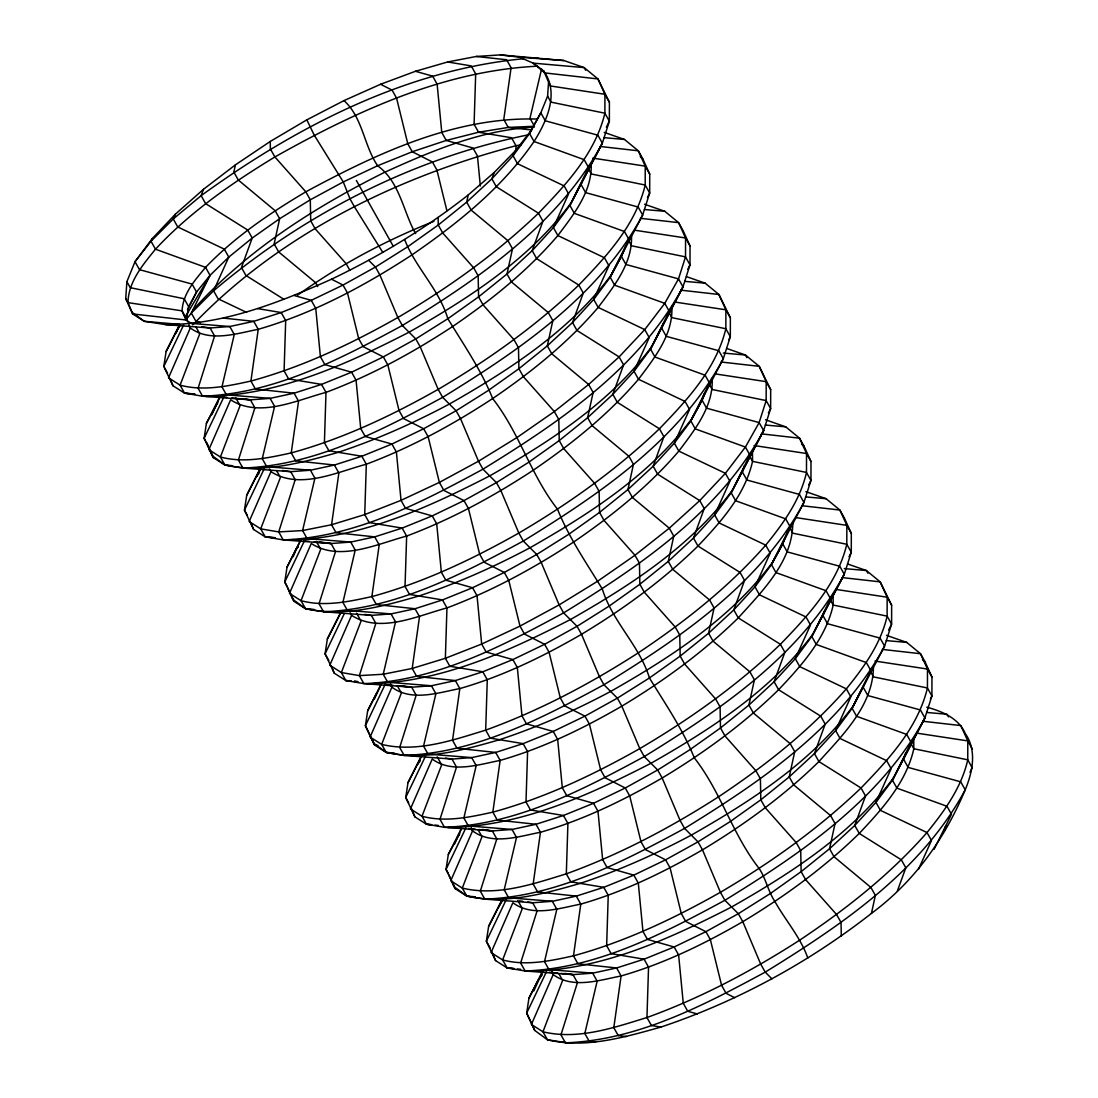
<?xml version="1.0" encoding="UTF-8"?>
<svg xmlns="http://www.w3.org/2000/svg" width="1098" height="1098" viewBox="0 0 1098 1098"><rect width="100%" height="100%" fill="white"/><g stroke="black" fill="none" stroke-linecap="round" stroke-linejoin="round"><path stroke-width="1.5" d="M500.372 54.9L519.491 57.178L533.134 63.135L543.688 70.917L548.561 82.034L547.6 96.144L540.82 112.806L529.552 133.531L513.068 155.738L491.877 178.809L466.677 202.128L438.267 225.021L407.536 246.872L375.447 267.061L343.015 285.055L311.269 300.344L281.198 312.546L253.748 321.343L229.798 326.518L210.089 327.986L165.661 324.624L144.25 321.302L132.693 313.946L125.721 298.615L126.888 281.692L135.013 261.695L152.334 238.527L175.419 214.151L203.432 189.336L235.411 164.865L270.245 141.464L306.836 119.847L343.99 100.604L380.581 84.272L415.469 71.288L447.668 61.968L476.216 56.478L500.372 54.9L563.919 60.541L584.163 67.609L597.957 78.946L609.404 102.265L609.363 121.178L602.349 143.179L569.876 205.367L553.392 227.574L532.201 250.66L507.001 273.978L478.591 296.872L447.847 318.722L415.771 338.911L383.339 356.905L351.593 372.195L321.522 384.396L294.072 393.194L270.122 398.368L250.413 399.837L202.567 396.213L184.56 393.139L173.004 385.796L163.808 366.471L166.086 351.538L178.864 326.147M604.243 132.391L624.488 139.46L638.281 150.797L642.755 158.771L649.728 174.102L649.687 193.028L642.673 215.03L610.2 277.218L593.702 299.425L572.525 322.51L547.326 345.829L518.901 368.722L488.171 390.572L456.082 410.762L423.663 428.755L391.917 444.045L361.832 456.246L334.396 465.03L310.432 470.219L290.737 471.687L242.891 468.064L224.884 464.989L213.328 457.646L204.118 438.322L206.397 423.389L219.943 396.502M644.553 204.242L664.798 211.296L678.591 222.633L683.08 230.621L690.038 245.952L689.997 264.879L682.983 286.88L650.51 349.068L634.026 371.275L612.835 394.36L587.636 417.665L559.225 440.572L528.495 462.409L496.406 482.612L463.974 500.592L432.228 515.895L402.156 528.097L374.706 536.881L350.756 542.069L331.047 543.537L283.202 539.9L265.208 536.84L253.652 529.497L244.442 510.172L246.721 495.239L260.267 468.352M686.428 276.627L705.122 283.147L718.915 294.484L730.362 317.802L730.321 336.729L723.308 358.717L690.834 420.918L674.337 443.125L653.159 466.211L627.96 489.516L599.549 512.409L568.805 534.259L536.73 554.463L504.298 572.442L472.552 587.746L442.48 599.933L415.03 608.731L391.066 613.906L371.371 615.388L323.526 611.751L305.519 608.69L293.962 601.333L284.753 582.022L287.045 567.09L300.577 540.202M726.752 348.478L745.432 354.997L759.24 366.334L770.686 389.653L770.645 408.566L763.632 430.567L731.158 492.769L714.661 514.976L693.483 538.047L668.284 561.366L639.86 584.26L609.129 606.11L577.04 626.299L544.622 644.293L512.862 659.582L482.791 671.784L455.354 680.582L431.39 685.756L411.695 687.224L363.85 683.601L345.843 680.54L334.286 673.184L325.077 653.859L327.355 638.94L340.902 612.053M765.512 419.779L785.756 426.848L799.55 438.184L804.038 446.159L810.997 461.503L810.955 480.416L803.942 502.417L771.469 564.619L754.985 586.826L733.793 609.898L708.594 633.217L680.184 656.11L649.453 677.96L617.364 698.15L584.932 716.143L553.186 731.433L523.115 743.634L495.665 752.432L471.715 757.606L452.005 759.075L404.16 755.451L386.167 752.377L374.61 745.034L365.401 725.709L367.679 710.777L381.212 683.889M805.836 491.63L826.08 498.698L839.874 510.035L844.348 518.009L851.321 533.34L851.279 552.267L844.266 574.268L811.793 636.456L795.295 658.663L774.117 681.748L748.918 705.067L720.494 727.96L689.764 749.81L657.688 770L625.256 787.993L593.51 803.283L563.439 815.485L535.989 824.282L512.025 829.457L492.329 830.925L444.484 827.302L426.477 824.227L414.92 816.885L405.711 797.56L408.003 782.627L421.536 755.74M847.711 564.029L866.391 570.535L880.198 581.871L891.645 605.19L891.603 624.117L884.59 646.118L852.117 708.306L835.619 730.513L814.442 753.599L789.229 776.904L760.818 799.811L730.088 821.661L697.999 841.85L665.58 859.83L633.821 875.133L603.749 887.335L576.299 896.119L552.349 901.307L532.654 902.776L484.808 899.138L466.801 896.078L455.245 888.735L446.035 869.41L448.313 854.477L461.105 829.086M886.47 635.33L906.715 642.385L920.508 653.722L924.996 661.71L931.955 677.041L931.914 695.967L924.9 717.955L892.427 780.156L875.943 802.364L854.752 825.449L829.553 848.754L801.142 871.661L770.398 893.498L738.323 913.701L705.89 931.68L674.145 946.984L644.073 959.185L616.623 967.969L592.673 973.157L572.964 974.626L525.119 970.989L507.125 967.928L495.555 960.585L486.359 941.26L488.637 926.328L502.17 899.44M926.794 707.181C941.974 711.284 958.65 718.161 965.307 733.56C977.096 750.62 972.622 771.949 965.224 789.805C944.651 838.927 914.469 881.474 871.441 913.399C808.334 962.795 736.882 1001.637 660.859 1027.083C624.405 1037.267 585.358 1048.865 547.435 1039.779L534.753 1030.432L526.669 1013.097L528.948 998.178L542.494 971.291M515.84 150.769L516.005 145.732L511.517 137.758L478.563 132.24L446.255 140.448L412.272 151.744L377.602 165.743L343.276 181.939L310.295 199.795L279.647 218.708L252.211 238.033L228.782 257.11L210.047 275.337L196.542 292.054L188.65 306.726L186.564 318.845L187.813 321.879M235.411 164.865L233.833 172.07L238.321 180.045L275.159 210.72L279.647 218.708L274.157 243.921L278.631 251.895L315.483 282.57L317.72 286.564M934.082 849.303L951.486 814.277L946.998 806.289L896.915 788.144L892.427 780.156L911.162 742.426L906.687 734.438L856.591 716.294L852.117 708.306L870.851 670.576L866.363 662.588L816.267 644.444L811.793 636.456L830.527 598.726L826.053 590.751L775.957 572.593L771.469 564.619L790.203 526.875L785.729 518.901L735.633 500.743L731.158 492.769L749.893 455.039L745.405 447.051L695.309 428.906L690.834 420.918L709.569 383.188L705.094 375.2L654.998 357.056L650.51 349.068L669.245 311.338L664.77 303.35L614.674 285.206L610.2 277.218L628.934 239.488L624.446 231.513L574.35 213.355L569.876 205.367L602.349 143.179L597.875 135.191L545.294 120.794L540.82 112.806L530.897 130.827L515.236 150.92L494.182 172.496L468.256 194.922L466.677 202.128L471.166 210.116L508.003 240.778L512.491 248.766L507.001 273.978L511.476 281.953L548.327 312.628L552.816 320.616L547.326 345.829L551.8 353.803L588.652 384.478L593.126 392.466L587.636 417.665L592.124 425.653L628.962 456.329L633.45 464.303L627.96 489.516L632.434 497.504L669.286 528.179L673.76 536.153L668.284 561.366L672.758 569.354L709.61 600.016L714.084 608.004L708.594 633.217L713.082 641.191L749.92 671.866L754.408 679.854L748.918 705.067L753.393 713.041L790.244 743.717L794.719 751.705L789.229 776.904L793.717 784.892L830.568 815.567L835.043 823.555L829.553 848.754L834.041 856.742L870.879 887.417L875.367 895.392L871.441 913.399M541.52 69.174L529.977 118.268L534.452 126.243L508.25 127.437L478.563 132.24L474.089 124.252L475.681 73.882L471.207 65.907L447.668 61.968M582.077 181.541L581.144 184.656L585.618 192.63L638.185 207.042L642.673 215.03C599.014 296.268 519.313 350.138 442.659 397.339C380.677 430.828 314.755 465.456 242.891 468.064L238.403 460.076L254.887 407.825L250.413 399.837L245.472 399.096M207.851 444.978L206.355 442.316L212.202 455.643L224.884 464.989C262.93 473.581 301.772 462.834 338.308 452.307C376.71 439.612 413.699 423.073 449.37 404.05C509.499 369.834 569.889 330.937 611.531 274.527L622.401 253.391M663.192 323.677L661.778 328.343L666.253 336.331L718.833 350.742L723.308 358.717C679.648 439.955 599.947 493.826 523.293 541.039C461.311 574.515 395.39 609.143 323.526 611.751L319.051 603.776L335.535 551.512L331.047 543.537L327.753 543.043M287.649 587.485L292.85 599.343L305.519 608.69C343.578 617.268 382.42 606.521 418.942 595.994C457.344 583.299 494.333 566.774 530.005 547.751C590.134 513.521 650.524 474.638 692.165 418.228L702.102 400.194L703.983 393.976M744.307 465.827L742.413 472.044L746.901 480.032L799.468 494.429L803.942 502.417C760.283 583.656 680.582 637.526 603.927 684.74C541.959 718.216 476.038 752.844 404.16 755.451L399.686 747.464L416.169 695.212L411.695 687.224L401.813 685.742M385.22 684.232L365.401 725.709L373.485 743.044L386.167 752.377C424.212 760.969 463.054 750.222 499.576 739.695C537.993 727 574.968 710.461 610.653 691.438C670.768 657.222 731.158 618.325 772.814 561.915L782.737 543.894L784.15 539.228M824.474 611.078L823.061 615.745L827.535 623.719L880.102 638.13L884.59 646.118C840.917 727.356 761.23 781.213 684.576 828.427C622.593 861.903 556.672 896.544 484.808 899.138L480.32 891.164L496.804 838.913L492.329 830.925L482.447 829.443M448.931 874.886L454.119 886.731L466.801 896.078C504.847 904.67 543.688 893.909 580.211 883.382C618.627 870.7 655.616 854.162 691.287 835.139C751.403 800.909 811.806 762.026 853.448 705.616L864.318 684.479M905.575 753.214L903.695 759.432L908.17 767.42L960.736 781.831L965.224 789.805C921.565 871.043 841.864 924.914 765.21 972.128C703.228 1005.603 637.307 1040.231 565.443 1042.839L560.954 1034.851L577.452 982.6L572.964 974.626L564.729 973.391M945.419 826.616L944.005 831.282L946.476 825.229M203.432 189.336L201.14 195.65L173.251 218.955L151.002 241.217L135.013 261.695L139.501 269.669L192.068 284.08L196.542 292.054L187.456 309.842M494.182 172.496L491.877 178.809L496.365 186.797L538.473 213.204L542.947 221.192L532.201 250.66L536.675 258.648L578.797 285.055L583.271 293.042L572.525 322.51L576.999 330.498L619.107 356.905L623.595 364.879L612.835 394.36L617.323 402.335L659.431 428.755L663.906 436.729L653.159 466.211L657.633 474.185L699.755 500.592L704.23 508.58L693.483 538.047L697.957 546.035L740.066 572.442L744.554 580.43L733.793 609.898L738.281 617.886L780.39 644.293L784.864 652.281L774.117 681.748L778.592 689.736L820.714 716.143L825.188 724.131L814.442 753.599L818.916 761.573L861.024 787.993L865.512 795.968L854.752 825.449L859.24 833.423L901.348 859.83L905.823 867.818L897.382 890.972M211.9 414.619L220.204 396.502M293.166 556.768L295.664 550.62M374.432 698.932L380.718 685.372M611.531 274.527L621.454 256.507L625.778 245.897M454.435 844.17L461.352 829.059M692.165 418.228L702.102 400.194L705.794 391.108M533.834 990.931L542.755 971.277M772.814 561.915L782.737 543.894L788.282 530.252M853.448 705.616L866.459 680.005M269.463 468.997L270.959 471.66L249.164 521.509L260.72 528.852L278.727 531.926L302.595 530.554L331.569 524.748L364.728 514.591L401.031 500.345L439.365 482.393L478.495 461.215L517.227 437.375L554.325 411.558L588.652 384.478L619.107 356.905L644.759 329.606L664.77 303.35L678.509 278.892L685.523 256.891L685.564 237.978L678.591 222.633L640.395 218.31M350.097 612.698L351.593 615.347L329.798 665.21L341.368 672.552L359.362 675.613L383.229 674.254L412.203 668.435L445.363 658.292L481.679 644.046L519.999 626.093L559.129 604.902L597.861 581.075L634.96 555.259L669.286 528.179L699.755 500.592L725.394 473.307L745.405 447.051L759.143 422.593L766.157 400.592L766.198 381.665L759.24 366.334L721.043 361.997M175.419 214.151L173.251 218.955L177.725 226.943L224.308 249.136L228.782 257.11L213.575 290.805L191.313 313.067L186.317 319.463M515.236 150.92L513.068 155.738L517.542 163.712L564.125 185.905L568.599 193.893L553.392 227.574L557.866 235.562L604.435 257.756L608.923 265.743L593.702 299.425L598.19 307.413L644.759 329.606L649.234 337.594L634.026 371.275L638.501 379.263L685.07 401.456L689.558 409.43L674.337 443.125L678.825 451.113L725.394 473.307L729.882 481.281L714.661 514.976L719.149 522.95L765.718 545.143L770.192 553.131L754.985 586.826L759.459 594.8L806.028 616.994L810.516 624.982L795.295 658.663L799.783 666.651L846.352 688.844L850.826 696.832L835.619 730.513L840.094 738.501L886.676 760.694L891.151 768.669L875.943 802.364L880.418 810.351L926.986 832.545L931.475 840.519L918.436 869.396M163.808 366.471L183.627 324.994M223.951 396.831L204.118 438.322L205.614 440.984M264.261 468.681L244.442 510.172L247.421 515.497M304.585 540.532L284.753 582.022L287.003 586.003M344.168 613.919L325.077 653.859L328.81 660.516M425.544 756.069L405.711 797.56L408.703 802.885M465.854 827.919L446.035 869.41L448.272 873.404M506.178 899.77L486.359 941.26L490.092 947.903M546.502 971.62L526.669 1013.097L534.753 1030.432M152.334 238.527L151.002 241.217L155.477 249.205L205.573 267.349L210.047 275.337L191.313 313.067L195.801 321.041L200.495 322.743M530.897 130.827L529.552 133.531L534.04 141.505L584.136 159.663L588.61 167.637L569.876 205.367M606.357 127.162L609.363 121.178L604.888 113.204L604.929 94.277L597.957 78.946L544.814 72.921L533.134 63.135L584.163 67.609L585.659 70.272M647.422 197.503L649.687 193.028L645.199 185.04L645.24 166.127L638.281 150.797L600.084 146.459M687.746 269.353L689.997 264.879L685.523 256.891L631.597 245.815L628.907 241.025M728.811 339.707L730.321 336.729L725.847 328.741L725.888 309.814L718.915 294.484L680.719 290.147M768.38 413.054L770.645 408.566L766.157 400.592L712.231 389.516L709.541 384.725M808.704 484.904L810.955 480.416L806.481 472.442L806.522 453.515L799.55 438.184L761.353 433.847M849.029 556.755L851.279 552.267L846.805 544.279L846.846 525.366L839.874 510.035L801.677 505.698M888.584 630.087L891.603 624.117L887.115 616.129L887.157 597.216L880.198 581.871L841.988 577.548M930.418 698.946L931.914 695.967L927.439 687.979L927.481 669.053L920.508 653.722L882.312 649.398M969.973 772.292L972.238 767.818L967.763 759.83L967.791 740.903L960.832 725.572L922.636 721.235M179.125 326.133L166.086 351.538M260.514 468.338L246.721 495.239M300.083 541.671L287.045 567.09M341.162 612.039L327.355 638.94M421.042 757.222L408.003 782.627M488.637 926.328L502.431 899.427M206.397 423.389L217.692 402.664M367.679 710.777L376.93 692.769M448.313 854.477L459.609 833.739M528.948 998.178L538.212 980.171L542.288 974.708M650.51 349.068L682.983 286.88L678.509 278.892L625.942 264.481L621.454 256.507M731.158 492.769L763.632 430.567L759.143 422.593L706.577 408.181L702.102 400.194M811.793 636.456L844.266 574.268L839.792 566.28L787.211 551.882L782.737 543.894M892.427 780.156L924.9 717.955L920.426 709.981L867.859 695.569L863.371 687.581M602.349 143.179C558.69 224.417 478.989 278.288 402.335 325.502C340.353 358.977 274.445 393.606 202.567 396.213L198.093 388.225L214.577 335.974L210.089 327.986L201.867 326.751M682.983 286.88C639.324 368.118 559.623 421.975 482.969 469.189C421.001 502.664 355.079 537.306 283.202 539.9L278.727 531.926L295.211 479.675L290.737 471.687L282.502 470.452M763.632 430.567C719.959 511.805 640.271 565.676 563.617 612.89C501.635 646.365 435.714 680.993 363.85 683.601L359.362 675.613L375.845 623.362L371.371 615.388L364.783 614.4M844.266 574.268C800.607 655.506 720.906 709.377 644.251 756.577C582.269 790.066 516.348 824.694 444.484 827.302L439.996 819.314L456.494 767.063L452.005 759.075L445.431 758.087M924.9 717.955C881.241 799.193 801.54 853.064 724.886 900.278C662.918 933.753 596.996 968.381 525.119 970.989L520.644 963.015L537.128 910.75L532.654 902.776L527.713 902.034M179.674 326.257L175.337 333.531L177.327 330.978M185.754 316.073L210.047 275.337M261.187 468.503L255.971 477.232L258.977 473.389M419.848 760.255L417.254 764.62L420.246 760.79M497.888 908.32L502.225 901.046M298.327 546.351L296.295 549.082L298.285 546.516M192.795 324.884C278.796 234.807 396.543 177.066 516.005 145.732L521.056 144.854M215.661 405.382L217.651 402.829M571.221 202.677C529.565 259.087 469.175 297.983 409.046 332.2C345.925 364.591 278.219 395.582 205.985 396.474M651.855 346.378C610.2 402.788 549.81 441.671 489.694 475.901C426.559 508.292 358.854 539.269 286.619 540.161M457.564 836.47L459.568 833.917M732.49 490.065C690.848 546.475 630.444 585.371 570.329 619.601C507.207 651.979 439.488 682.97 367.267 683.862M813.124 633.766C771.482 690.175 711.092 729.072 650.963 763.288C587.842 795.679 520.123 826.67 447.902 827.563M893.772 777.466C852.117 833.876 791.727 872.759 731.611 906.989C668.476 939.366 600.771 970.358 528.536 971.25M192.658 310.363C245.65 251.209 313.712 207.687 384.314 172.455C431.789 150.879 481.5 129.784 534.246 127.162M165.661 324.624C223.841 324.555 279.18 302.609 331.514 279.208C379.881 255.999 426.106 228.206 468.256 194.922M297.654 295.129C339.707 264.934 385.796 240.38 433.93 221.329M528.371 134.821C412.546 158.29 303.528 214.577 213.575 290.805L218.049 298.793L246.597 312.395M523.032 58.784C405.244 70.203 295.774 127.052 201.14 195.65L205.614 203.638L247.723 230.045L252.211 238.033L241.45 267.5L245.938 275.488L283.682 299.164M534.534 58.112L537.814 57.92M537.361 66.196C443.496 70.739 355.601 111.584 274.884 156.959C231.843 183.119 189.954 212.161 155.477 249.205C142.891 264.796 128.507 281.513 127.958 302.609L132.693 313.946L185.837 319.971L192.575 324.116M519.491 57.178L563.919 60.541M192.356 323.498L229.798 326.518L234.272 334.506L221.961 386.867L226.435 394.841L270.122 398.368L274.596 406.356L262.271 458.717L266.759 466.691L310.432 470.219L314.92 478.193L302.595 530.554L307.069 538.542L350.756 542.069L355.23 550.043L342.905 602.404L347.393 610.392L391.066 613.906L395.555 621.893L383.229 674.254L387.718 682.242L431.39 685.756L435.879 693.744L423.554 746.105L428.028 754.079L471.715 757.606L476.189 765.594L463.864 817.955L468.352 825.929L512.025 829.457L516.513 837.445L504.188 889.792L508.662 897.78L552.349 901.307L556.823 909.281L544.512 961.642L548.986 969.63L592.673 973.157L597.147 981.132L584.822 1033.493L589.31 1041.48L595.541 1041.975M604.065 137.662L624.488 139.46M644.389 209.512L664.798 211.296M684.713 281.363L705.122 283.147M723.321 353.062L745.432 354.997L746.928 357.66M179.976 324.432L144.25 321.302L131.568 311.956M765.347 425.05L785.756 426.848M189.062 324.926L190.311 327.959L168.529 377.808L180.086 385.165L184.56 393.139L194.771 394.031M805.658 496.9L826.08 498.698M231.692 465.593L224.884 464.989L220.41 457.001L208.853 449.658L230.635 399.809C259.279 418.338 296.57 400.194 325.996 392.384C370.575 375.64 412.615 352.829 452.335 326.696C490.82 300.481 527.465 271.028 557.866 235.562C573.376 214.783 592.165 191.67 591.191 164.316M844.28 568.599L866.391 570.535L867.887 573.197M276.669 470.795L280.402 477.452L260.72 528.852L265.208 536.84L275.406 537.732M886.306 640.601L906.715 642.385M314.028 609.431L305.519 608.69L301.044 600.702L289.488 593.359L311.269 543.51C339.913 562.039 377.204 543.894 406.644 536.071C451.209 519.34 493.249 496.529 532.969 470.397C571.454 444.182 608.1 414.728 638.501 379.263C654.367 358.099 673.486 334.368 671.811 306.397M926.616 712.451L947.039 714.235L948.521 716.898M356.562 613.164L361.036 621.139L341.368 672.552L345.843 680.54L350.948 680.98M354.352 681.282L357.756 681.584M394.662 753.132L386.167 752.377L381.679 744.403L370.122 737.046L391.904 687.197L390.655 684.164M792.783 523.554C792.385 561.654 762.177 591.314 738.281 617.886C703.365 652.075 663.672 680.993 621.839 706.138C583.34 728.427 543.03 748.122 500.153 760.406C478.385 764.62 451.937 773.637 432.228 759.047L410.446 808.897L422.003 816.253L426.477 824.227L431.583 824.68M475.31 896.819L466.801 896.078L462.313 888.09L450.756 880.747L472.552 830.898L471.303 827.851M873.418 667.241C873.034 705.355 842.825 735.001 818.916 761.573C783.999 795.775 744.307 824.694 702.487 849.838C663.988 872.128 623.664 891.809 580.787 904.107C559.033 908.32 532.585 917.338 512.862 902.748L491.081 952.597L502.637 959.94L507.125 967.928L513.919 968.518M184.56 393.139L194.703 394.168M221.714 396.913L226.778 397.435M231.843 397.956L250.413 399.837M265.208 536.84L275.337 537.869M292.219 539.585L295.595 539.928M304.036 540.792L309.101 541.3M314.165 541.822L331.047 543.537M345.843 680.54L350.907 681.048M354.283 681.391L357.66 681.734M374.542 683.45L377.918 683.793M386.359 684.658L393.111 685.344M396.488 685.687L411.695 687.224M426.477 824.227L431.541 824.749M434.918 825.092L438.294 825.435M456.878 827.316L460.254 827.659M468.695 828.523L475.448 829.21M478.824 829.553L492.329 830.925M507.125 967.928L513.878 968.614M517.254 968.958L520.63 969.301M539.2 971.181L542.577 971.524M549.329 972.224L557.77 973.075M561.147 973.418L572.964 974.626M476.216 56.478L506.603 59.745L511.078 67.733L503.776 119.449L508.25 127.437L531.734 129.962M223.374 318.077L253.748 321.343L258.236 329.318L250.92 381.047L255.409 389.035L294.072 393.194L298.546 401.168L291.245 452.898L295.719 460.872L334.396 465.03L338.87 473.018L331.569 524.748L336.043 532.722L374.706 536.881L379.194 544.869L371.879 596.585L376.367 604.573L415.03 608.731L419.505 616.719L412.203 668.435L416.677 676.423L455.354 680.582L459.829 688.57L452.527 740.285L457.001 748.273L495.665 752.432L500.153 760.406L492.837 812.136L497.325 820.11L535.989 824.282L540.463 832.257L533.161 883.986L537.636 891.96L576.299 896.119L580.787 904.107L573.472 955.823L577.96 963.811L616.623 967.969L621.097 975.957L613.796 1027.673L618.284 1035.661L626.56 1036.553M377.932 745.418L374.61 745.034L372.236 739.366M536.716 119.037C454.49 116.841 376.669 153.569 305.82 191.821C269.792 213.204 234.698 236.976 205.573 267.349C195.046 280.031 182.886 293.523 182.076 310.858L185.837 319.971M319.532 541.808L324.473 542.549M519.478 900.799L522.772 901.293M592.81 158.126L645.24 166.127L649.728 174.102M634.822 230.237L685.564 237.978L690.038 245.952M675.146 302.087L725.888 309.814L730.362 317.802M715.471 373.938L766.198 381.665L770.686 389.653M754.093 445.527L806.522 453.515L810.997 461.503M796.105 517.625L846.846 525.366L851.321 533.34M836.415 589.475L887.157 597.216L891.645 605.19M875.051 661.065L927.481 669.053L931.955 677.041M917.063 733.176L967.791 740.903L972.279 748.891M568.86 1043.1L547.435 1039.779L542.961 1031.791L531.405 1024.448L553.186 974.585L551.937 971.552M257.659 308.607L281.198 312.546L285.686 320.534L284.094 370.891L288.568 378.879L321.522 384.396L325.996 392.384L324.404 442.741L328.892 450.729L361.832 456.246L366.32 464.221L364.728 514.591L369.202 522.579L402.156 528.097L406.644 536.071L405.038 586.442L409.527 594.416L442.48 599.933L446.955 607.921L445.363 658.292L449.851 666.266L482.791 671.784L487.279 679.772L485.687 730.129L490.161 738.117L523.115 743.634L527.589 751.622L525.997 801.979L530.485 809.967L563.439 815.485L567.913 823.473L566.321 873.83L570.795 881.818L603.749 887.335L608.237 895.309L606.645 945.68L611.119 953.654L644.073 959.185L648.547 967.16L646.955 1017.53L651.443 1025.505L660.859 1027.083M415.469 71.288L432.653 76.146L437.128 84.134L441.78 132.46L446.255 140.448L472.964 147.997L477.452 155.985L480.334 185.974M294.099 295.486L311.269 300.344L315.757 308.332L320.396 356.658L324.884 364.632L351.593 372.195L356.068 380.183L360.72 428.508L365.195 436.482L391.917 444.045L396.392 452.033L401.031 500.345L405.519 508.333L432.228 515.895L436.716 523.87L441.355 572.195L445.829 580.183L472.552 587.746L477.026 595.72L481.679 644.046L486.153 652.034L512.862 659.582L517.35 667.57L521.989 715.896L526.477 723.87L553.186 731.433L557.674 739.421L562.313 787.746L566.788 795.721L593.51 803.283L597.985 811.271L602.637 859.583L607.112 867.571L633.821 875.133L638.309 883.121L642.948 931.433L647.436 939.421L674.145 946.984L678.619 954.958L683.272 1003.284L687.746 1011.272L697.285 1013.962M380.581 84.272L392.082 90.118L396.57 98.106L407.783 143.756L412.272 151.744L432.406 161.969L436.88 169.943L446.9 210.72M331.514 279.208L343.015 285.055L347.503 293.042L358.717 338.706L363.205 346.68L383.339 356.905L387.827 364.879L399.041 410.542L403.515 418.53L423.663 428.755L428.138 436.729L439.365 482.393L443.839 490.381L463.974 500.592L468.462 508.58L479.675 554.243L484.163 562.231L504.298 572.442L508.772 580.43L519.999 626.093L524.473 634.068L544.622 644.293L549.096 652.281L560.309 697.944L564.797 705.918L584.932 716.143L589.42 724.117L600.633 769.78L605.122 777.768L625.256 787.993L629.73 795.968L640.957 841.631L645.432 849.619L665.58 859.83L670.054 867.818L681.268 913.481L685.756 921.469L705.89 931.68L710.379 939.668L721.592 985.331L726.066 993.319L734.699 997.698M270.959 471.66C299.603 490.188 336.894 472.044 366.32 464.221C410.885 447.49 452.925 424.679 492.645 398.547C531.144 372.332 567.79 342.878 598.19 307.413C613.7 286.633 632.489 263.52 631.501 236.166M351.593 615.347C380.237 633.889 417.528 615.745 446.955 607.921C491.533 591.191 533.559 568.38 573.293 542.247C611.778 516.033 648.424 486.579 678.825 451.113C694.677 429.949 713.796 406.219 712.122 378.247M640.244 156.712L642.755 158.771M801.526 444.1L804.038 446.159M922.485 659.651L924.996 661.71M343.99 100.604C362.697 117.417 363.836 145.485 377.602 165.743C398.56 180.923 402.582 207.783 413.438 229.606L415.675 233.6M368.736 260.363L375.447 267.061L379.922 275.049L397.86 317.514L402.335 325.502L415.771 338.911L420.246 346.899L438.171 389.365L442.659 397.339L456.082 410.762L460.57 418.75L478.495 461.215L482.969 469.189L496.406 482.612L500.88 490.586L518.819 533.052L523.293 541.039L536.73 554.463L541.204 562.437L559.129 604.902L563.617 612.89L577.04 626.299L581.528 634.287L599.453 676.752L603.927 684.74L617.364 698.15L621.839 706.138L639.777 748.603L644.251 756.577L657.688 770L662.163 777.988L680.087 820.453L684.576 828.427L697.999 841.85L702.487 849.838L720.412 892.29L724.886 900.278L738.323 913.701L742.797 921.675L760.722 964.14L765.21 972.128L771.921 978.84M609.404 102.265L604.929 94.277L550.812 86.028L548.561 82.034M543.688 70.917C559.596 93.179 546.818 121.096 534.04 141.505C502.294 187.758 457.811 223.319 412.011 254.86C364.248 286.07 313.246 313.369 258.236 329.318C236.482 333.531 210.034 342.562 190.311 327.959L188.815 325.296M547.6 96.144L550.963 102.128L604.888 113.204C595.253 153.198 566.294 184.45 538.473 213.204C496.186 253.707 448.286 287.896 397.86 317.514C351.333 343.825 302.65 366.965 250.92 381.047C227.78 386.139 203.555 391.423 180.086 385.165L199.754 333.751L196.02 327.094M588.295 168.653L591.273 173.978L645.199 185.04C635.577 225.049 606.604 256.301 578.797 285.055C536.497 325.557 488.596 359.746 438.171 389.365C391.657 415.675 342.96 438.816 291.245 452.898C268.104 457.99 243.866 463.26 220.41 457.001L240.078 405.601L235.603 397.613M668.929 312.34L671.921 317.665L725.847 328.741C716.212 368.75 687.252 399.988 659.431 428.755C617.145 469.258 569.231 503.433 518.819 533.052C472.291 559.362 423.595 582.516 371.879 596.585C348.739 601.677 324.514 606.961 301.044 600.702L320.712 549.288L316.238 541.314M749.563 456.041L752.555 461.366C744.979 495.061 721.043 521.646 697.957 546.035C663.041 580.224 623.348 609.157 581.528 634.287C543.03 656.577 502.706 676.272 459.829 688.57C438.075 692.769 411.626 701.8 391.904 687.197L390.421 684.534M790.189 528.426L792.88 533.216L846.805 544.279C837.17 584.287 808.21 615.539 780.39 644.293C738.103 684.795 690.189 718.984 639.777 748.603C593.249 774.914 544.553 798.054 492.837 812.136C469.697 817.228 445.459 822.498 422.003 816.253L441.671 764.839L437.196 756.851M830.212 599.741L833.19 605.053C825.614 638.761 801.691 665.347 778.592 689.736C743.675 723.925 703.983 752.844 662.163 777.988C623.664 800.277 583.354 819.959 540.463 832.257C518.709 836.47 492.261 845.487 472.552 830.898L471.056 828.235M870.151 670.919L873.514 676.903L927.439 687.979C917.804 727.988 888.845 759.226 861.024 787.993C818.737 828.496 770.837 862.685 720.412 892.29C673.884 918.601 625.201 941.755 573.472 955.823C550.331 960.915 526.107 966.199 502.637 959.94L522.319 908.526L517.831 900.552M910.846 743.428L913.824 748.754C906.262 782.462 882.325 809.034 859.24 833.423C824.324 867.612 784.631 896.544 742.797 921.675C704.298 943.978 663.988 963.66 621.097 975.957C599.343 980.171 572.895 989.188 553.186 974.585L551.69 971.936M356.37 180.484L393.386 246.46M382.845 252.458L354.544 206.987L350.07 198.999L343.276 181.939L314.22 135.136L306.836 119.847M349.878 270.314L346.144 263.671L315.195 228.809L310.72 220.822L310.295 199.795L305.82 191.821L274.884 156.959L270.396 148.985L270.245 141.464M188.65 306.726L184.176 298.752L130.237 287.676L126.888 281.692M397.627 686.332L401.36 692.989L381.679 744.403C416.746 752.803 452.376 740.34 485.687 730.129C539.434 710.694 590.175 683.807 638.171 652.912C684.576 621.99 728.811 587.169 765.718 545.143C783.286 523.471 800.209 500.139 806.481 472.442L752.555 461.366L752.459 451.703M478.261 830.033L481.995 836.69L462.313 888.09C497.394 896.503 533.01 884.041 566.321 873.83C620.068 854.381 670.809 827.508 718.819 796.613C765.21 765.677 809.446 730.87 846.352 688.844C863.934 667.159 880.843 643.84 887.115 616.129L833.19 605.053L833.08 593.785M558.896 973.734L562.629 980.377L542.961 1031.791C578.028 1040.204 613.645 1027.742 646.955 1017.53C700.702 998.082 751.457 971.195 799.454 940.313C845.858 909.377 890.08 874.571 926.986 832.545C944.568 810.859 961.477 787.527 967.763 759.83L913.824 748.754L913.742 739.091M186.564 318.845L182.076 310.858L127.958 302.609L125.721 298.615M164.549 367.803L167.541 373.128M492.014 952.076L495.555 960.585M452.294 881.639L455.245 888.735M410.789 806.961L414.92 816.885M332.516 668.929L334.286 673.184M291.011 594.251L293.962 601.333M251.277 523.828L253.652 529.497M209.787 449.137L213.328 457.646M170.053 378.714L173.004 385.796M807.812 958.046C800.552 937.28 785.509 920.481 774.886 901.485C768.051 891.233 765.965 878.716 759.13 868.463C732.311 834.288 721.07 791.96 694.252 757.785C682.832 729.319 665.402 704.106 649.453 677.96C639.461 645.404 612.313 621.605 602.335 589.05C586.387 562.917 568.956 537.691 557.537 509.225C530.705 475.05 519.478 432.722 492.645 398.547C481.24 370.081 463.809 344.868 447.847 318.722C439.159 289.419 415.607 267.72 404.627 239.556M841.301 935.99L841.041 922.471L836.552 914.497L805.616 879.635L801.142 871.661L800.716 850.621L796.242 842.646L765.306 807.785L760.818 799.811L760.406 778.784L755.918 770.796L724.982 735.948L720.494 727.96L720.082 706.934L715.608 698.946L684.658 664.098L680.184 656.11L679.758 635.083L675.284 627.095L644.348 592.247L639.86 584.26L639.448 563.233L634.96 555.259L604.024 520.397L599.549 512.409L599.124 491.382L594.649 483.408L563.699 448.547L559.225 440.572L558.8 419.546L554.325 411.558L523.389 376.696L518.901 368.722L518.489 347.695L514.001 339.707L483.065 304.86L478.591 296.872L478.165 275.845L473.691 267.857L442.741 233.009L438.267 225.021L438.116 217.514"/></g></svg>
